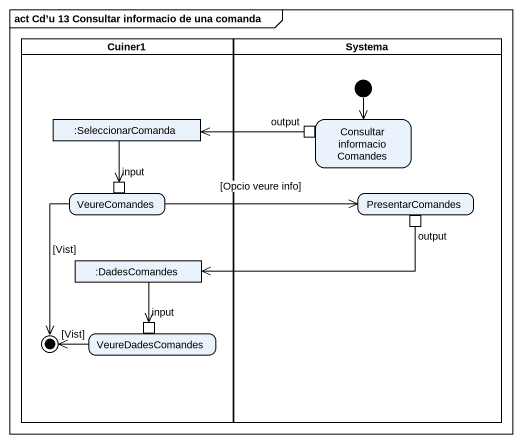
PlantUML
@startuml
mainframe act Cd’u 13 Consultar informacio de una comanda
hide empty description
state Cuiner1 <<partition>> {
  state ":SeleccionarComanda" as SeleccionarComanda <<object>>
  state VeureComandes {
    state input <<inputPin>>
  }
  state ":DadesComandes" as DadesComandes <<object>>
  state VeureDadesComandes {
    state "input" as input_2 <<inputPin>>
  }
  VeureComandes --> [*] : [Vist]
  VeureDadesComandes -left-> [*] : [Vist]
}
state Systema <<partition>> {
  state "Consultar informacio Comandes" as Consultar_informacio {
    state output <<outputPin>>
  }
  state PresentarComandes {
    state "output" as output_2 <<outputPin>>
  }
  [*] --> Consultar_informacio
}
SeleccionarComanda --> input
output -left-> SeleccionarComanda
VeureComandes -right-> PresentarComandes : [Opcio veure info]
output_2 -left-> DadesComandes
DadesComandes --> input_2
@enduml
